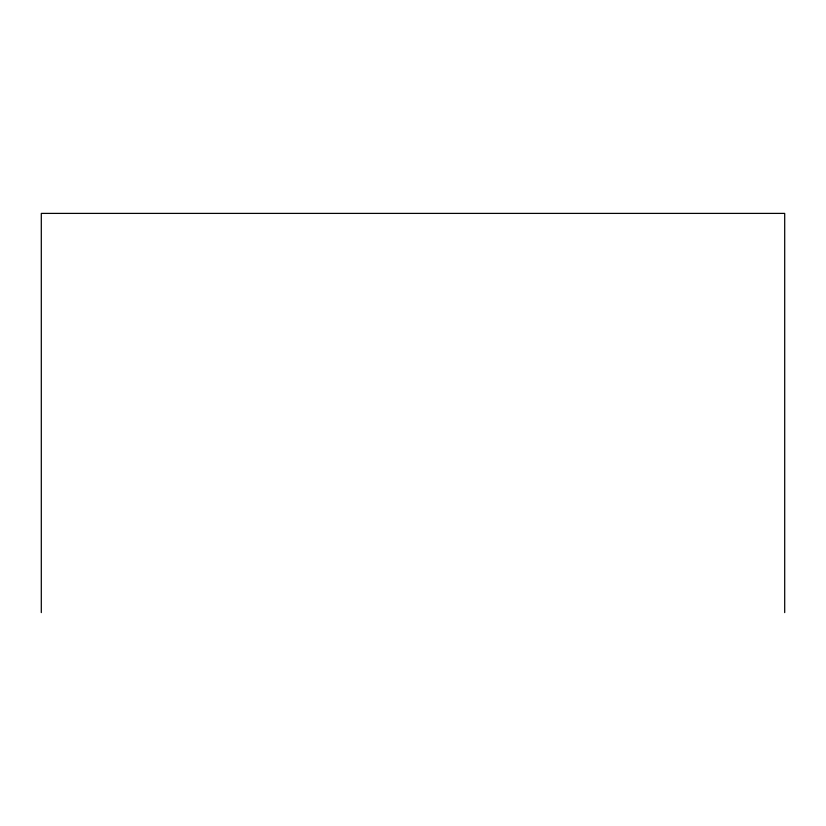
<?xml version="1.0" encoding="UTF-8"?>
<svg xmlns="http://www.w3.org/2000/svg" width="826" height="826" viewBox="0 0 826 826"><rect width="100%" height="100%" fill="white"/><g stroke="black" fill="none" stroke-linecap="round" stroke-linejoin="round"><path stroke-width="1.24" d="M784.7 612.603L784.7 213.397L41.3 213.397L41.3 612.603"/></g></svg>
